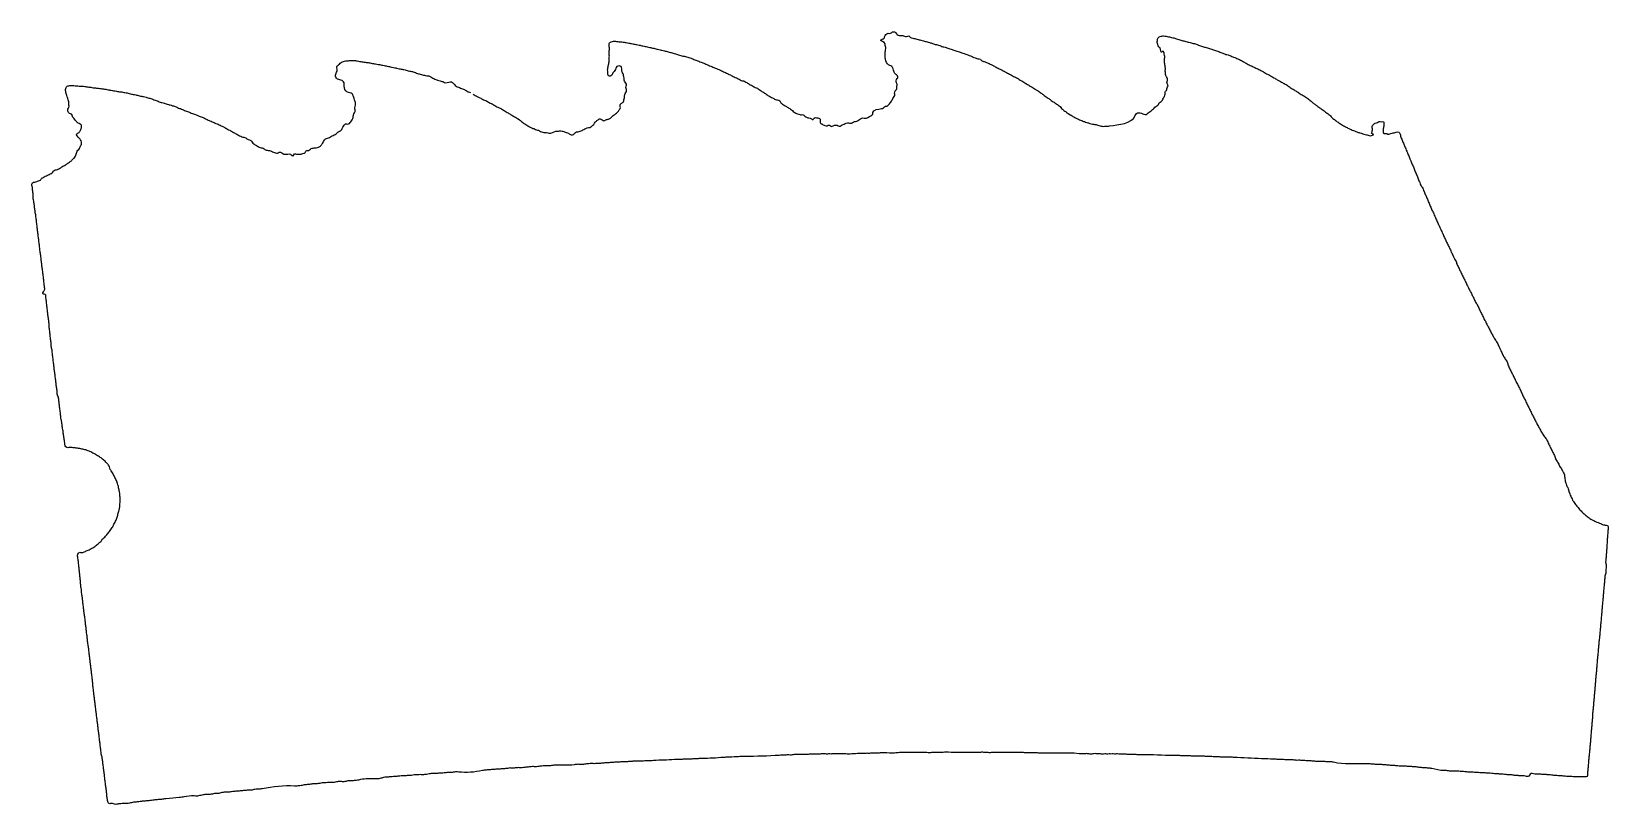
# Model space of a CAD drawing. Extents: x 4.55 to 8.54, y 0.38 to 2.33.
import ezdxf

# ---------------------------------------------------------------- set-up
doc = ezdxf.new("R2010")
doc.units = 0

msp = doc.modelspace()

# ---------------------------------------------------------------- linework, layer by layer
msp.add_spline([(5.66775, 2.17428), (5.67321, 2.17167), (5.67865, 2.169), (5.68179, 2.16718), (5.68741, 2.16432), (5.69171, 2.16209), (5.69719, 2.15955), (5.70252, 2.15717), (5.70675, 2.15481), (5.71119, 2.1523), (5.71596, 2.1505), (5.72088, 2.1473), (5.72545, 2.14446), (5.73069, 2.14146), (5.7362, 2.13961), (5.73996, 2.13751), (5.74447, 2.13451), (5.74872, 2.13171), (5.75418, 2.12855), (5.75831, 2.12604), (5.76271, 2.12344), (5.76824, 2.12039), (5.77237, 2.11786), (5.77755, 2.11477), (5.78222, 2.11206), (5.78744, 2.10801), (5.79068, 2.10528), (5.79475, 2.10217), (5.79874, 2.09948), (5.80381, 2.09624), (5.80812, 2.0935), (5.81358, 2.09086), (5.81911, 2.08841), (5.82327, 2.08694), (5.82832, 2.08447), (5.83313, 2.08343), (5.83817, 2.08028), (5.84379, 2.07853), (5.84927, 2.07761), (5.85361, 2.07796), (5.85967, 2.07647), (5.87737, 2.08089), (5.88055, 2.0811), (5.89281, 2.08167), (5.89743, 2.08008), (5.90344, 2.07769), (5.90904, 2.07595), (5.91247, 2.07372), (5.91898, 2.07182), (5.92921, 2.07941), (5.93386, 2.07969), (5.94328, 2.08325), (5.94789, 2.08542), (5.95316, 2.0882), (5.9598, 2.09034), (5.96589, 2.09184), (5.96889, 2.09499), (5.97273, 2.09845), (5.97506, 2.10185), (5.9782, 2.10547), (5.98388, 2.11013), (5.98777, 2.11261), (5.99451, 2.1095), (5.99838, 2.10778), (6.00479, 2.11036), (6.00821, 2.11139), (6.01512, 2.11439), (6.01882, 2.11785), (6.02595, 2.12352), (6.03433, 2.13067), (6.03852, 2.13656), (6.04022, 2.14071), (6.03929, 2.14553), (6.04188, 2.15116), (6.04818, 2.15562), (6.04907, 2.16043), (6.05024, 2.16522), (6.05082, 2.16999), (6.05246, 2.17669), (6.05549, 2.18157), (6.0555, 2.18676), (6.05417, 2.19173), (6.05569, 2.19766), (6.05399, 2.20256), (6.05028, 2.20729), (6.0499, 2.21229), (6.04905, 2.21839), (6.04771, 2.22397), (6.04593, 2.22856), (6.0442, 2.23309), (6.04345, 2.2386), (6.04215, 2.24438), (6.03138, 2.24434), (6.0285, 2.24013), (6.02639, 2.23435), (6.02291, 2.23037), (6.01987, 2.22579), (6.01637, 2.22066), (6.00896, 2.22263), (6.00863, 2.22822), (6.00812, 2.23306), (6.00817, 2.23852), (6.00914, 2.24398), (6.01018, 2.24887), (6.01119, 2.25355), (6.01161, 2.25909), (6.01164, 2.26503), (6.01239, 2.27101), (6.01193, 2.27589), (6.01172, 2.28137), (6.01261, 2.2867), (6.0124, 2.29207), (6.01205, 2.29697), (6.01188, 2.30245), (6.0172, 2.30721), (6.02252, 2.30822), (6.02796, 2.30826), (6.03335, 2.30729), (6.03877, 2.30683), (6.04421, 2.30652), (6.04963, 2.30589), (6.05508, 2.30491), (6.06155, 2.30366), (6.06592, 2.30279), (6.07126, 2.30184), (6.07669, 2.30083), (6.08104, 2.29982), (6.08761, 2.2985), (6.09197, 2.29757), (6.09729, 2.29654), (6.10281, 2.29537), (6.10807, 2.29415), (6.11463, 2.29277), (6.119, 2.29184), (6.12436, 2.29053), (6.12974, 2.28929), (6.13419, 2.28814), (6.1407, 2.28655), (6.14504, 2.28548), (6.15143, 2.28394), (6.15577, 2.28289), (6.16115, 2.28165), (6.16661, 2.28021), (6.17087, 2.27888), (6.17644, 2.27725), (6.18172, 2.27568), (6.18714, 2.27408), (6.19274, 2.27251), (6.19815, 2.27091), (6.20248, 2.27048), (6.20761, 2.26895), (6.21317, 2.2672), (6.2187, 2.26527), (6.223, 2.26358), (6.22831, 2.26166), (6.23359, 2.25968), (6.23825, 2.25782), (6.24445, 2.25541), (6.24856, 2.25376), (6.25324, 2.25192), (6.2586, 2.2496), (6.26284, 2.24777), (6.26844, 2.24548), (6.2738, 2.24319), (6.27808, 2.24145), (6.28347, 2.23922), (6.28884, 2.23693), (6.29304, 2.23503), (6.29851, 2.23244), (6.3031, 2.23028), (6.3086, 2.22774), (6.31256, 2.22585), (6.31827, 2.22322), (6.32259, 2.22103), (6.32803, 2.21839), (6.33326, 2.21583), (6.33756, 2.2136), (6.343, 2.21094), (6.34805, 2.20811), (6.3518, 2.20797), (6.35723, 2.20527), (6.36158, 2.2026), (6.36576, 2.20013), (6.37126, 2.19703), (6.3765, 2.19399), (6.38084, 2.19181), (6.38651, 2.18962), (6.39069, 2.18662), (6.39578, 2.18283), (6.40019, 2.18025), (6.40449, 2.17752), (6.40864, 2.17461), (6.41286, 2.17165), (6.41759, 2.16893), (6.42209, 2.16654), (6.42759, 2.16345), (6.43211, 2.16113), (6.4373, 2.16015), (6.44279, 2.15799), (6.44487, 2.15422), (6.4502, 2.14913), (6.45419, 2.1469), (6.45965, 2.14338), (6.46421, 2.14107), (6.46838, 2.13811), (6.47255, 2.13523), (6.47698, 2.13098), (6.48133, 2.12827), (6.48536, 2.1256), (6.49117, 2.12395), (6.49553, 2.12246), (6.5006, 2.12321), (6.50638, 2.11925), (6.51185, 2.11565), (6.51613, 2.11498), (6.52282, 2.11262), (6.52701, 2.11065), (6.52956, 2.11438), (6.53612, 2.11523), (6.54488, 2.11172), (6.54606, 2.10108), (6.54982, 2.0994), (6.55263, 2.0975), (6.55726, 2.09584), (6.56276, 2.09512), (6.56838, 2.09648), (6.57329, 2.09341), (6.57752, 2.09444), (6.58522, 2.09676), (6.59536, 2.09386), (6.60035, 2.09696), (6.6058, 2.09915), (6.61099, 2.10173), (6.61669, 2.1024), (6.62231, 2.1014), (6.62574, 2.10233), (6.63194, 2.1054), (6.63749, 2.10669), (6.64194, 2.10884), (6.64709, 2.11261), (6.6532, 2.11483), (6.65883, 2.11398), (6.67294, 2.12013), (6.67804, 2.12438), (6.6785, 2.12828), (6.69992, 2.13822), (6.70552, 2.14032), (6.70994, 2.14431), (6.71411, 2.14433), (6.71788, 2.14792), (6.72199, 2.15246), (6.72498, 2.15693), (6.72765, 2.16155), (6.73047, 2.16662), (6.73337, 2.17144), (6.73318, 2.17753), (6.73475, 2.18274), (6.7383, 2.18616), (6.73844, 2.19187), (6.73995, 2.19737), (6.738, 2.20318), (6.73728, 2.20878), (6.73957, 2.21403), (6.74178, 2.21824), (6.73834, 2.22322), (6.73371, 2.22722), (6.73154, 2.23293), (6.72963, 2.23842), (6.72596, 2.24486), (6.72106, 2.24675), (6.70937, 2.27555), (6.70964, 2.28123), (6.71012, 2.28666), (6.7107, 2.29262), (6.70911, 2.29769), (6.70925, 2.30168), (6.69791, 2.31117), (6.70664, 2.31619), (6.70808, 2.31931), (6.71117, 2.3252), (6.71707, 2.32833), (6.72279, 2.32839), (6.72778, 2.33175), (6.73463, 2.33123), (6.74198, 2.32342), (6.74848, 2.32269), (6.75388, 2.32251), (6.75814, 2.32117), (6.76359, 2.31993), (6.76885, 2.32179), (6.77348, 2.31812), (6.7789, 2.31604), (6.7844, 2.31503), (6.78961, 2.31324), (6.79518, 2.31229), (6.79951, 2.31106), (6.80598, 2.30936), (6.81116, 2.30796), (6.81557, 2.3066), (6.82103, 2.30512), (6.82548, 2.3039), (6.8318, 2.30169), (6.83605, 2.30038), (6.84168, 2.29901), (6.84711, 2.29731), (6.85245, 2.29546), (6.85784, 2.2938), (6.86327, 2.29274), (6.86758, 2.29103), (6.87311, 2.28925), (6.87851, 2.28751), (6.88269, 2.286), (6.88819, 2.28405), (6.89358, 2.28236), (6.899, 2.28073), (6.90324, 2.27939), (6.90873, 2.27743), (6.91306, 2.2758), (6.91852, 2.27373), (6.92512, 2.27126), (6.92917, 2.2695), (6.93384, 2.26762), (6.93926, 2.26546), (6.94356, 2.26372), (6.94991, 2.26339), (6.95268, 2.25955), (6.95994, 2.25701), (6.96374, 2.25525), (6.96802, 2.2534), (6.97195, 2.25181), (6.97709, 2.24949), (6.98353, 2.24613), (6.98761, 2.24401), (6.99236, 2.24158), (6.99756, 2.23897), (7.00207, 2.2366), (7.0074, 2.23374), (7.01258, 2.23112), (7.01601, 2.2293), (7.02139, 2.22651), (7.02585, 2.22404), (7.03119, 2.22119), (7.03647, 2.21822), (7.04095, 2.21636), (7.04638, 2.21363), (7.05029, 2.21027), (7.05491, 2.20801), (7.05949, 2.20515), (7.06463, 2.20199), (7.06901, 2.19937), (7.07338, 2.19671), (7.07879, 2.19345), (7.08317, 2.19082), (7.08815, 2.18748), (7.09118, 2.18587), (7.09687, 2.18192), (7.10137, 2.17893), (7.10515, 2.17601), (7.10859, 2.17353), (7.11404, 2.1698), (7.11864, 2.16638), (7.12284, 2.16348), (7.12661, 2.16096), (7.1316, 2.15712), (7.13612, 2.15413), (7.14035, 2.15128), (7.14455, 2.14837), (7.14931, 2.14514), (7.15334, 2.14096), (7.15717, 2.13663), (7.16112, 2.13364), (7.1665, 2.12983), (7.16943, 2.12775), (7.17388, 2.12466), (7.17922, 2.12128), (7.1839, 2.11863), (7.18897, 2.11583), (7.1924, 2.11403), (7.19784, 2.11139), (7.2034, 2.10902), (7.20857, 2.10683), (7.21277, 2.10533), (7.21929, 2.10322), (7.22297, 2.1019), (7.23641, 2.09871), (7.24433, 2.09725), (7.24967, 2.09523), (7.25508, 2.09395), (7.26057, 2.09344), (7.26599, 2.09364), (7.27144, 2.09364), (7.27667, 2.09447), (7.3415, 2.12069), (7.34469, 2.12618), (7.35689, 2.12646), (7.36881, 2.1235), (7.37425, 2.12739), (7.37926, 2.1307), (7.3835, 2.13405), (7.3871, 2.13739), (7.39108, 2.14156), (7.39624, 2.14564), (7.40011, 2.14881), (7.40193, 2.15293), (7.40679, 2.15611), (7.40983, 2.15965), (7.41517, 2.1692), (7.41715, 2.1746), (7.41674, 2.18065), (7.42139, 2.18546), (7.42171, 2.19087), (7.42456, 2.19545), (7.42174, 2.20128), (7.42227, 2.20676), (7.42297, 2.21114), (7.42187, 2.21615), (7.4183, 2.22146), (7.41774, 2.22741), (7.41729, 2.23275), (7.41754, 2.23823), (7.41722, 2.24308), (7.41611, 2.24865), (7.41559, 2.25414), (7.41491, 2.25952), (7.41549, 2.26507), (7.41595, 2.26987), (7.41466, 2.27566), (7.41131, 2.28293), (7.40791, 2.28038), (7.40399, 2.29128), (7.40088, 2.29428), (7.39837, 2.29972), (7.39715, 2.30493), (7.39718, 2.31041), (7.39937, 2.317), (7.40457, 2.3205), (7.40885, 2.32148), (7.41314, 2.32166), (7.41968, 2.32094), (7.42507, 2.31966), (7.4305, 2.31864), (7.43597, 2.31725), (7.4412, 2.31599), (7.44561, 2.31467), (7.45115, 2.31287), (7.45656, 2.31125), (7.46185, 2.30974), (7.4663, 2.30853), (7.47276, 2.30678), (7.4771, 2.3057), (7.48257, 2.30429), (7.48793, 2.30299), (7.49341, 2.30153), (7.49778, 2.29997), (7.50405, 2.2977), (7.50845, 2.29625), (7.51382, 2.29448), (7.51821, 2.29303), (7.52378, 2.29139), (7.52905, 2.28981), (7.53461, 2.28812), (7.53889, 2.28684), (7.54431, 2.28522), (7.54966, 2.28338), (7.55524, 2.28105), (7.56043, 2.27889), (7.56473, 2.27716), (7.57024, 2.27525), (7.57594, 2.27384), (7.58012, 2.2723), (7.58548, 2.26998), (7.58982, 2.26837), (7.59548, 2.26628), (7.60063, 2.264), (7.6048, 2.26206), (7.60952, 2.25955), (7.61521, 2.25622), (7.61894, 2.25409), (7.6245, 2.2511), (7.62903, 2.24878), (7.63426, 2.24624), (7.63953, 2.24375), (7.64396, 2.24178), (7.64857, 2.23969), (7.65384, 2.23719), (7.65912, 2.23474), (7.66252, 2.23286), (7.66772, 2.22978), (7.6734, 2.22645), (7.67738, 2.2242), (7.68306, 2.22087), (7.68619, 2.21904), (7.69172, 2.21598), (7.69618, 2.21349), (7.70038, 2.21109), (7.70568, 2.20818), (7.71103, 2.20534), (7.71548, 2.20285), (7.7199, 2.20029), (7.72503, 2.19714), (7.72952, 2.19414), (7.73327, 2.19164), (7.73831, 2.18836), (7.74262, 2.18562), (7.74696, 2.18292), (7.75129, 2.18021), (7.75583, 2.17729), (7.76098, 2.17416), (7.76534, 2.17149), (7.7697, 2.16883), (7.77522, 2.16518), (7.7793, 2.16212), (7.78357, 2.15882), (7.78819, 2.15482), (7.79213, 2.15162), (7.7955, 2.14906), (7.80109, 2.14496), (7.80522, 2.14196), (7.80937, 2.139), (7.81334, 2.1362), (7.81862, 2.13223), (7.82249, 2.12943), (7.82665, 2.12633), (7.83101, 2.12315), (7.83456, 2.1197), (7.83875, 2.11522), (7.84308, 2.11196), (7.8467, 2.1092), (7.85196, 2.10521), (7.85615, 2.1023), (7.8604, 2.09947), (7.86499, 2.09664), (7.8702, 2.09359), (7.8747, 2.09119), (7.87876, 2.08904), (7.8842, 2.08636), (7.88977, 2.084), (7.89526, 2.08203), (7.89846, 2.0808), (7.90502, 2.0783), (7.90927, 2.07697), (7.91479, 2.07513), (7.91903, 2.07379), (7.92563, 2.07209), (7.92985, 2.07104), (7.93528, 2.0696), (7.94331, 2.07317), (7.93923, 2.07502), (7.94052, 2.0817), (7.94094, 2.08704), (7.93996, 2.09291), (7.94342, 2.09836), (7.94803, 2.10189), (7.95389, 2.10343), (7.95788, 2.10553), (7.96347, 2.10525), (7.96856, 2.10516), (7.96949, 2.09702), (7.96829, 2.08717), (7.96766, 2.08278), (7.96998, 2.07555), (7.97424, 2.07569), (7.97963, 2.07406), (7.98501, 2.07439), (7.9903, 2.07582), (7.9957, 2.07744), (8.00112, 2.07865), (8.00746, 2.07914), (8.01072, 2.074), (8.01185, 2.06886), (8.0136, 2.06397), (8.01572, 2.05865), (8.01792, 2.05325), (8.01999, 2.04831), (8.02196, 2.04383), (8.02403, 2.03891), (8.02637, 2.03357), (8.02832, 2.02861), (8.03039, 2.02369), (8.03243, 2.01876), (8.03466, 2.01392), (8.03669, 2.00846), (8.03866, 2.00349), (8.04059, 1.99898), (8.04301, 1.99373), (8.04525, 1.98837), (8.04723, 1.98331), (8.04902, 1.97883), (8.0515, 1.97355), (8.05344, 1.96858), (8.05521, 1.96355), (8.05748, 1.95817), (8.05936, 1.95373), (8.06138, 1.94869), (8.06363, 1.9434), (8.06649, 1.94022), (8.06898, 1.93449), (8.0712, 1.92918), (8.07333, 1.92421), (8.07539, 1.91928), (8.07745, 1.91437), (8.0797, 1.90953), (8.08165, 1.90456), (8.08395, 1.8992), (8.08571, 1.8947), (8.08807, 1.88937), (8.09012, 1.88444), (8.09247, 1.87964), (8.09491, 1.8749), (8.09708, 1.86957), (8.09916, 1.86457), (8.10126, 1.85967), (8.10359, 1.85487), (8.10573, 1.84998), (8.10796, 1.84514), (8.11019, 1.84029), (8.11265, 1.83501), (8.11486, 1.8302), (8.11727, 1.8249), (8.11937, 1.82054), (8.12154, 1.81566), (8.12412, 1.81044), (8.1261, 1.80548), (8.12837, 1.80066), (8.13045, 1.79628), (8.13337, 1.79069), (8.1355, 1.78633), (8.1377, 1.78144), (8.1399, 1.77611), (8.14224, 1.77131), (8.14452, 1.76649), (8.14733, 1.76086), (8.1492, 1.75693), (8.15204, 1.75184), (8.15362, 1.74697), (8.15595, 1.74167), (8.15835, 1.73688), (8.16079, 1.73215), (8.16315, 1.72738), (8.16527, 1.72248), (8.16796, 1.71731), (8.17046, 1.71262), (8.17278, 1.70783), (8.17506, 1.70301), (8.17739, 1.69821), (8.17971, 1.69342), (8.18206, 1.68864), (8.18466, 1.68344), (8.18735, 1.67828), (8.18948, 1.67395), (8.19205, 1.66871), (8.19437, 1.66445), (8.19684, 1.65974), (8.19895, 1.65484), (8.20166, 1.64966), (8.20431, 1.64507), (8.20674, 1.64033), (8.20946, 1.63519), (8.21166, 1.63034), (8.21386, 1.62547), (8.21628, 1.62073), (8.2189, 1.61609), (8.22129, 1.6108), (8.22355, 1.60593), (8.22613, 1.60128), (8.22837, 1.59644), (8.23094, 1.59179), (8.23331, 1.587), (8.23598, 1.58184), (8.23845, 1.5771), (8.24114, 1.57196), (8.24347, 1.56772), (8.24593, 1.56294), (8.24868, 1.55854), (8.25194, 1.55369), (8.2546, 1.54964), (8.25756, 1.54408), (8.25949, 1.53904), (8.26192, 1.53481), (8.26421, 1.52951), (8.26617, 1.52503), (8.2686, 1.52028), (8.2709, 1.51492), (8.27376, 1.51044), (8.27663, 1.50533), (8.27987, 1.5017), (8.28206, 1.49591), (8.28336, 1.49092), (8.28553, 1.4865), (8.28785, 1.48116), (8.29039, 1.47595), (8.29279, 1.47119), (8.2952, 1.46644), (8.29761, 1.46169), (8.3001, 1.45697), (8.30258, 1.45172), (8.30442, 1.44775), (8.30717, 1.4421), (8.30956, 1.43734), (8.31204, 1.43263), (8.3142, 1.42826), (8.31663, 1.42301), (8.31898, 1.41767), (8.32121, 1.41338), (8.3238, 1.40816), (8.32624, 1.40344), (8.32864, 1.39814), (8.33075, 1.39378), (8.33336, 1.38857), (8.33588, 1.38388), (8.33806, 1.37903), (8.34058, 1.37432), (8.34285, 1.36937), (8.34513, 1.36455), (8.34747, 1.35976), (8.34996, 1.35506), (8.35276, 1.34994), (8.35523, 1.34523), (8.35731, 1.34085), (8.36033, 1.33532), (8.3626, 1.33104), (8.36532, 1.32587), (8.36797, 1.32127), (8.37075, 1.31663), (8.37369, 1.31227), (8.37741, 1.30748), (8.38043, 1.30319), (8.3826, 1.29935), (8.38517, 1.2936), (8.38772, 1.28836), (8.38977, 1.28397), (8.39255, 1.27885), (8.39482, 1.27407), (8.39678, 1.26959), (8.39963, 1.26452), (8.40146, 1.25951), (8.4035, 1.25457), (8.40591, 1.2498), (8.40867, 1.24527), (8.41146, 1.24013), (8.41359, 1.23578), (8.4167, 1.23082), (8.41977, 1.22586), (8.42202, 1.22156), (8.42529, 1.21619), (8.42619, 1.21133), (8.42665, 1.20652), (8.42756, 1.2), (8.4287, 1.19484), (8.42999, 1.1905), (8.43213, 1.1849), (8.43445, 1.18111), (8.43617, 1.17554), (8.43751, 1.17021), (8.4396, 1.16533), (8.44197, 1.15954), (8.44402, 1.1551), (8.44674, 1.14995), (8.44919, 1.14578), (8.45199, 1.14113), (8.45575, 1.13664), (8.45906, 1.13289), (8.46217, 1.12844), (8.46566, 1.12436), (8.47017, 1.12022), (8.47376, 1.11672), (8.47751, 1.11349), (8.48173, 1.10959), (8.48589, 1.10665), (8.49037, 1.10361), (8.49595, 1.10012), (8.5002, 1.09783), (8.50475, 1.09557), (8.51094, 1.0928), (8.51431, 1.09148), (8.51975, 1.08942), (8.52492, 1.08761), (8.52928, 1.08675), (8.53684, 1.08326), (8.53652, 1.07868), (8.53603, 1.07316), (8.53563, 1.06778), (8.5351, 1.06241), (8.53472, 1.05694), (8.53438, 1.05154), (8.53406, 1.04554), (8.53369, 1.04069), (8.53324, 1.03531), (8.53286, 1.02931), (8.5326, 1.02453), (8.532, 1.01846), (8.5318, 1.01312), (8.53129, 1.00768), (8.53095, 1.00227), (8.5305, 0.99696), (8.53026, 0.99141), (8.53143, 0.9865), (8.53122, 0.98114), (8.53096, 0.97565), (8.53052, 0.97028), (8.53024, 0.96481), (8.52879, 0.95999), (8.52796, 0.95454), (8.52763, 0.94914), (8.52716, 0.94379), (8.52659, 0.93831), (8.52608, 0.93285), (8.52557, 0.92748), (8.52504, 0.92147), (8.52461, 0.91674), (8.52412, 0.91127), (8.52361, 0.90526), (8.52339, 0.90041), (8.52269, 0.89495), (8.52228, 0.88958), (8.52176, 0.88357), (8.52128, 0.8782), (8.5208, 0.87337), (8.52033, 0.8679), (8.51989, 0.86252), (8.51939, 0.85715), (8.51891, 0.85168), (8.51844, 0.84631), (8.51792, 0.84085), (8.51747, 0.83547), (8.51699, 0.83), (8.51653, 0.82462), (8.51605, 0.81926), (8.51551, 0.81379), (8.51513, 0.80894), (8.51472, 0.80348), (8.51418, 0.79812), (8.51333, 0.79252), (8.51286, 0.78705), (8.51234, 0.78168), (8.51184, 0.77622), (8.51139, 0.77084), (8.51088, 0.76548), (8.51033, 0.76001), (8.50986, 0.75463), (8.5094, 0.74916), (8.50887, 0.7438), (8.50845, 0.73841), (8.50794, 0.73295), (8.50755, 0.72802), (8.50712, 0.72264), (8.50666, 0.71727), (8.50617, 0.7118), (8.5057, 0.70643), (8.50519, 0.70106), (8.50469, 0.69559), (8.50424, 0.69021), (8.50377, 0.68474), (8.50326, 0.67928), (8.50287, 0.67342), (8.50254, 0.66906), (8.50199, 0.66314), (8.50148, 0.65779), (8.50105, 0.65285), (8.50045, 0.64694), (8.50004, 0.64147), (8.49955, 0.636), (8.49912, 0.63063), (8.4985, 0.62472), (8.49806, 0.61969), (8.49755, 0.61442), (8.49709, 0.60895), (8.49698, 0.60357), (8.49656, 0.5981), (8.4961, 0.59272), (8.4956, 0.58735), (8.49512, 0.58189), (8.49467, 0.57651), (8.49417, 0.57059), (8.49375, 0.56567), (8.49325, 0.56084), (8.49278, 0.55482), (8.49231, 0.54936), (8.49201, 0.54405), (8.49148, 0.5386), (8.49131, 0.53366), (8.49058, 0.52831), (8.49021, 0.5229), (8.48954, 0.51747), (8.48905, 0.51199), (8.48846, 0.50664), (8.48795, 0.50116), (8.48748, 0.49579), (8.48698, 0.48988), (8.48654, 0.48504), (8.48603, 0.47904), (8.48561, 0.47474), (8.48514, 0.46873), (8.48472, 0.46326), (8.48409, 0.4579), (8.48307, 0.45178), (8.47797, 0.45089), (8.47254, 0.45085), (8.46603, 0.45084), (8.46062, 0.45081), (8.45629, 0.45073), (8.45088, 0.45095), (8.44444, 0.45157), (8.44006, 0.45187), (8.43462, 0.45175), (8.42819, 0.45237), (8.42274, 0.45285), (8.41845, 0.45334), (8.41298, 0.45359), (8.40654, 0.45404), (8.4022, 0.45435), (8.39682, 0.45503), (8.39026, 0.45561), (8.38486, 0.45596), (8.38058, 0.45646), (8.37508, 0.4568), (8.36869, 0.45717), (8.36439, 0.45754), (8.3591, 0.45756), (8.35348, 0.45737), (8.34823, 0.4581), (8.34169, 0.45934), (8.33349, 0.45145), (8.32732, 0.45276), (8.3219, 0.45339), (8.31647, 0.45361), (8.31108, 0.45383), (8.30674, 0.45409), (8.30019, 0.45462), (8.29595, 0.45525), (8.2905, 0.45601), (8.28395, 0.45628), (8.27856, 0.45654), (8.27429, 0.45707), (8.2688, 0.45761), (8.26229, 0.45804), (8.25798, 0.45842), (8.25255, 0.45868), (8.24606, 0.45924), (8.23089, 0.4603), (8.22545, 0.46069), (8.22005, 0.46095), (8.21462, 0.46125), (8.20923, 0.46156), (8.2038, 0.46199), (8.19837, 0.46228), (8.19297, 0.46265), (8.18754, 0.46283), (8.18213, 0.46302), (8.17678, 0.46356), (8.17131, 0.46431), (8.16587, 0.46455), (8.1594, 0.46497), (8.15397, 0.46543), (8.14962, 0.46552), (8.14419, 0.46535), (8.13767, 0.46533), (8.13341, 0.46601), (8.12797, 0.46655), (8.12144, 0.46656), (8.09085, 0.47194), (8.08656, 0.47273), (8.08006, 0.47313), (8.07467, 0.47407), (8.0703, 0.47395), (8.06489, 0.47421), (8.0585, 0.47476), (8.0542, 0.47556), (8.04866, 0.47639), (8.04215, 0.47645), (8.03675, 0.47705), (8.03247, 0.47724), (8.02697, 0.47746), (8.02049, 0.47799), (8.01613, 0.47803), (8.01071, 0.47798), (8.00537, 0.47851), (7.99992, 0.47902), (7.99447, 0.47957), (7.98906, 0.47933), (7.98372, 0.48006), (7.97285, 0.48115), (7.9674, 0.48163), (7.96197, 0.48174), (7.95654, 0.48219), (7.95114, 0.48197), (7.9458, 0.48273), (7.94038, 0.48312), (7.93485, 0.48338), (7.92948, 0.48353), (7.92411, 0.48369), (7.84271, 0.4876), (7.83828, 0.48845), (7.83286, 0.48859), (7.82634, 0.48895), (7.82091, 0.48938), (7.81665, 0.48968), (7.81109, 0.49008), (7.80463, 0.48961), (7.80034, 0.48958), (7.795, 0.49019), (7.78846, 0.49088), (7.78305, 0.49164), (7.77861, 0.49157), (7.77325, 0.4916), (7.76678, 0.49229), (7.76241, 0.49234), (7.75701, 0.49277), (7.75047, 0.49258), (7.74512, 0.49323), (7.74077, 0.49349), (7.73529, 0.49349), (7.72886, 0.49405), (7.72445, 0.49413), (7.71909, 0.49425), (7.71258, 0.49455), (7.70716, 0.49456), (7.69743, 0.49514), (7.66926, 0.49642), (7.59923, 0.49941), (7.59482, 0.49958), (7.58942, 0.49995), (7.58406, 0.50054), (7.57849, 0.50089), (7.57311, 0.50036), (7.56774, 0.50055), (7.56231, 0.50071), (7.55689, 0.50101), (7.55147, 0.50112), (7.54605, 0.50135), (7.54068, 0.5017), (7.53525, 0.50192), (7.52983, 0.50236), (7.52439, 0.5025), (7.51896, 0.5026), (7.51353, 0.50282), (7.50814, 0.50295), (7.50276, 0.5032), (7.49729, 0.50348), (7.49182, 0.50301), (7.48648, 0.50289), (7.48108, 0.5036), (7.47566, 0.50381), (7.47022, 0.50395), (7.46483, 0.50416), (7.45939, 0.50426), (7.45399, 0.50446), (7.44855, 0.50486), (7.43774, 0.50487), (7.35733, 0.50675), (7.34659, 0.50679), (7.34117, 0.50711), (7.33466, 0.50712), (7.33034, 0.50731), (7.32381, 0.50753), (7.31843, 0.50781), (7.31302, 0.50806), (7.30864, 0.50813), (7.30217, 0.50811), (7.29679, 0.50879), (7.29128, 0.5084), (7.2859, 0.50867), (7.28049, 0.50859), (7.27506, 0.50867), (7.26963, 0.5085), (7.26418, 0.50878), (7.25881, 0.50815), (7.25347, 0.50904), (7.248, 0.50916), (7.24258, 0.50926), (7.23703, 0.5094), (7.23172, 0.50832), (7.22093, 0.50932), (7.21539, 0.50942), (7.21005, 0.50884), (7.19922, 0.50943), (7.10217, 0.51083), (7.0968, 0.51109), (7.09135, 0.51141), (7.08591, 0.51141), (7.08055, 0.51152), (7.07507, 0.51147), (7.06969, 0.51164), (7.06426, 0.51169), (7.05885, 0.51199), (7.05335, 0.51203), (7.0318, 0.51204), (7.02634, 0.51209), (7.02095, 0.51243), (7.01549, 0.51241), (6.9938, 0.51228), (6.98845, 0.51255), (6.98298, 0.51243), (6.97755, 0.51205), (6.97216, 0.5119), (6.96673, 0.51248), (6.96136, 0.51266), (6.9559, 0.51281), (6.9504, 0.5127), (6.94506, 0.51218), (6.93962, 0.51246), (6.91256, 0.51243), (6.86347, 0.51297), (6.85907, 0.51289), (6.8526, 0.51227), (6.84721, 0.51266), (6.84285, 0.51249), (6.83742, 0.51215), (6.8309, 0.51269), (6.82655, 0.51201), (6.8212, 0.51143), (6.81474, 0.51237), (6.80927, 0.51242), (6.80493, 0.51245), (6.79951, 0.51246), (6.79302, 0.51218), (6.78868, 0.51221), (6.78325, 0.51197), (6.77678, 0.51268), (6.77134, 0.51237), (6.76701, 0.51226), (6.7616, 0.51219), (6.75511, 0.51225), (6.75077, 0.51211), (6.74534, 0.51197), (6.7388, 0.51162), (6.73328, 0.51106), (6.70747, 0.51142), (6.702, 0.51143), (6.69655, 0.51123), (6.69118, 0.51092), (6.68575, 0.51082), (6.68034, 0.51056), (6.67491, 0.51066), (6.66948, 0.51028), (6.66409, 0.51033), (6.65867, 0.51016), (6.65324, 0.51007), (6.61628, 0.50853), (6.60436, 0.50896), (6.60004, 0.50926), (6.59461, 0.5093), (6.58808, 0.50925), (6.58376, 0.509), (6.57618, 0.50884), (6.57294, 0.50859), (6.56645, 0.50867), (6.56104, 0.50845), (6.55564, 0.50886), (6.55015, 0.50879), (6.54475, 0.5084), (6.53936, 0.5082), (6.53397, 0.50847), (6.5285, 0.50792), (6.52311, 0.50792), (6.51768, 0.50796), (6.51227, 0.50757), (6.50685, 0.50756), (6.50143, 0.50729), (6.49605, 0.5076), (6.49057, 0.50732), (6.48519, 0.50698), (6.47965, 0.50696), (6.47433, 0.5062), (6.46893, 0.50605), (6.46355, 0.50621), (6.45802, 0.50594), (6.45268, 0.50547), (6.44725, 0.50552), (6.44184, 0.50523), (6.35472, 0.50229), (6.3504, 0.50227), (6.3449, 0.50225), (6.33848, 0.50166), (6.31679, 0.50069), (6.31247, 0.50041), (6.30703, 0.50023), (6.30054, 0.49985), (6.24638, 0.49729), (6.24095, 0.49723), (6.23662, 0.49677), (6.2312, 0.4963), (6.22579, 0.49629), (6.22035, 0.49579), (6.21496, 0.49548), (6.20846, 0.49545), (6.20303, 0.49558), (6.1987, 0.49515), (6.19331, 0.49481), (6.18787, 0.49474), (6.18245, 0.49471), (6.17699, 0.49433), (6.12378, 0.49198), (6.11735, 0.49159), (6.11193, 0.49156), (6.10758, 0.49128), (6.10214, 0.49101), (6.09568, 0.49048), (6.09135, 0.49031), (6.08593, 0.49051), (6.07943, 0.49037), (6.07399, 0.4907), (6.06967, 0.49001), (6.06415, 0.49007), (6.05776, 0.48886), (6.05233, 0.48852), (6.04692, 0.48845), (6.04151, 0.48843), (6.03066, 0.48789), (6.02522, 0.48767), (6.01985, 0.48714), (6.01441, 0.48686), (6.00899, 0.48646), (6.00358, 0.48625), (5.99812, 0.48551), (5.99275, 0.48513), (5.98732, 0.48491), (5.9819, 0.48486), (5.97756, 0.48435), (5.97111, 0.48425), (5.96676, 0.48491), (5.96025, 0.48402), (5.95484, 0.48342), (5.94945, 0.48257), (5.94509, 0.48237), (5.93966, 0.48239), (5.93316, 0.48251), (5.92884, 0.48236), (5.9234, 0.48141), (5.87454, 0.48041), (5.86912, 0.47974), (5.86374, 0.47902), (5.85834, 0.47892), (5.85292, 0.47836), (5.84752, 0.47846), (5.84205, 0.47815), (5.8366, 0.47759), (5.83123, 0.4771), (5.82589, 0.47595), (5.82061, 0.47668), (5.81502, 0.47658), (5.80957, 0.47604), (5.80418, 0.47536), (5.79877, 0.47468), (5.79225, 0.47386), (5.78793, 0.47351), (5.78254, 0.47417), (5.77707, 0.4737), (5.77162, 0.47316), (5.76627, 0.4728), (5.76086, 0.4733), (5.75535, 0.4724), (5.75006, 0.47157), (5.74462, 0.4711), (5.73918, 0.47094), (5.73371, 0.4703), (5.72834, 0.47013), (5.72293, 0.46968), (5.71748, 0.46962), (5.71207, 0.46896), (5.70667, 0.46846), (5.69574, 0.46755), (5.6915, 0.46667), (5.6315, 0.46306), (5.6261, 0.46343), (5.62058, 0.46301), (5.61516, 0.46224), (5.60982, 0.46154), (5.60442, 0.4617), (5.59899, 0.46121), (5.59461, 0.46065), (5.58818, 0.46054), (5.58264, 0.46036), (5.57841, 0.45957), (5.57298, 0.45942), (5.56642, 0.45943), (5.5621, 0.4591), (5.55664, 0.45853), (5.55024, 0.45686), (5.54481, 0.45658), (5.5405, 0.45615), (5.53513, 0.45643), (5.52849, 0.45585), (5.52428, 0.45607), (5.51863, 0.45564), (5.5123, 0.45436), (5.50689, 0.45438), (5.50136, 0.45415), (5.49602, 0.45345), (5.4917, 0.45347), (5.48625, 0.45305), (5.4797, 0.45255), (5.47544, 0.45215), (5.47004, 0.45176), (5.46354, 0.45129), (5.4581, 0.45104), (5.45376, 0.45042), (5.44837, 0.45019), (5.44179, 0.44928), (5.43214, 0.44659), (5.42671, 0.44604), (5.42133, 0.44602), (5.38358, 0.44383), (5.37832, 0.44274), (5.37285, 0.44206), (5.36745, 0.4414), (5.36204, 0.44079), (5.35663, 0.44063), (5.35111, 0.44062), (5.34681, 0.43935), (5.34146, 0.43862), (5.33499, 0.43883), (5.32954, 0.43918), (5.3251, 0.43868), (5.31979, 0.43746), (5.31332, 0.43663), (5.30791, 0.43678), (5.30237, 0.43682), (5.29699, 0.43562), (5.29163, 0.4355), (5.28612, 0.43544), (5.28073, 0.43403), (5.27643, 0.43388), (5.27103, 0.4334), (5.26449, 0.43323), (5.26, 0.43266), (5.25475, 0.43173), (5.24827, 0.4312), (5.23848, 0.43009), (5.23313, 0.42875), (5.22764, 0.42821), (5.22231, 0.42753), (5.21689, 0.42774), (5.13519, 0.42068), (5.12981, 0.41995), (5.12546, 0.41976), (5.12007, 0.4194), (5.11351, 0.41883), (5.10924, 0.4174), (5.10385, 0.41729), (5.09733, 0.41695), (5.0919, 0.41653), (5.08756, 0.41617), (5.08211, 0.41566), (5.07673, 0.41504), (5.07135, 0.41461), (5.06587, 0.41415), (5.06045, 0.41351), (5.05505, 0.41291), (5.04964, 0.41239), (5.04425, 0.41211), (5.03881, 0.41183), (5.03328, 0.41102), (5.02778, 0.40939), (5.02259, 0.40853), (5.01718, 0.40893), (5.01163, 0.40829), (5.00636, 0.40693), (5.00092, 0.40662), (4.99549, 0.40637), (4.99003, 0.40599), (4.98569, 0.40535), (4.97386, 0.40262), (4.9695, 0.40176), (4.96306, 0.40269), (4.93697, 0.40005), (4.93153, 0.39939), (4.92506, 0.39858), (4.89252, 0.39556), (4.88816, 0.39513), (4.88277, 0.39434), (4.87738, 0.39367), (4.87193, 0.39344), (4.8665, 0.39285), (4.86103, 0.39205), (4.85564, 0.39126), (4.85133, 0.39089), (4.84482, 0.39045), (4.83945, 0.38992), (4.83401, 0.38952), (4.82965, 0.38879), (4.82316, 0.3881), (4.81882, 0.38759), (4.81341, 0.387), (4.80679, 0.38623), (4.80248, 0.38493), (4.79607, 0.38385), (4.79071, 0.38383), (4.78635, 0.38398), (4.78094, 0.3835), (4.7744, 0.38268), (4.77007, 0.38218), (4.76468, 0.38135), (4.75419, 0.38399), (4.7496, 0.38306), (4.74462, 0.3883), (4.7441, 0.39338), (4.74284, 0.39882), (4.74263, 0.40373), (4.74219, 0.40905), (4.74131, 0.41317), (4.74102, 0.41907), (4.7399, 0.42503), (4.73923, 0.42981), (4.73857, 0.43529), (4.73793, 0.44116), (4.73728, 0.44609), (4.73664, 0.45156), (4.73606, 0.45692), (4.73543, 0.46237), (4.73443, 0.46834), (4.73384, 0.47382), (4.73317, 0.47915), (4.73264, 0.48396), (4.73194, 0.48942), (4.73125, 0.49473), (4.73043, 0.50019), (4.72864, 0.50534), (4.7281, 0.5105), (4.72735, 0.51624), (4.72681, 0.52117), (4.72608, 0.52624), (4.72536, 0.53209), (4.7248, 0.53744), (4.72416, 0.54291), (4.72362, 0.54772), (4.72286, 0.55371), (4.72226, 0.55904), (4.72147, 0.56449), (4.72082, 0.56997), (4.72023, 0.57531), (4.71952, 0.58077), (4.71889, 0.5857), (4.71825, 0.59104), (4.71761, 0.59651), (4.71696, 0.60184), (4.71626, 0.60731), (4.71565, 0.61278), (4.71474, 0.61768), (4.71434, 0.62304), (4.71358, 0.62904), (4.7129, 0.63451), (4.71226, 0.63971), (4.71152, 0.64516), (4.71097, 0.65076), (4.7103, 0.65596), (4.70953, 0.66142), (4.70896, 0.66637), (4.70834, 0.67184), (4.7076, 0.67716), (4.70702, 0.68264), (4.70683, 0.68811), (4.70615, 0.69344), (4.70553, 0.69837), (4.70495, 0.70372), (4.70438, 0.70907), (4.70357, 0.71505), (4.70298, 0.72053), (4.70227, 0.72599), (4.70153, 0.73145), (4.70088, 0.73678), (4.70034, 0.74172), (4.69964, 0.74705), (4.69903, 0.7524), (4.69836, 0.75785), (4.69768, 0.76332), (4.69707, 0.76879), (4.69647, 0.77413), (4.69577, 0.77945), (4.69512, 0.78438), (4.69402, 0.79032), (4.69357, 0.79583), (4.69299, 0.80117), (4.69233, 0.80665), (4.69168, 0.81158), (4.69103, 0.81691), (4.69044, 0.82225), (4.68974, 0.82772), (4.68913, 0.83319), (4.68845, 0.83852), (4.68782, 0.844), (4.68743, 0.84936), (4.6864, 0.85493), (4.68569, 0.86024), (4.68484, 0.86563), (4.68424, 0.87058), (4.68366, 0.87605), (4.68302, 0.8814), (4.68246, 0.88686), (4.6817, 0.89232), (4.68101, 0.89778), (4.68046, 0.90259), (4.6799, 0.90793), (4.67909, 0.91337), (4.67845, 0.91939), (4.67791, 0.92419), (4.67702, 0.93019), (4.67679, 0.93558), (4.67563, 0.94095), (4.67551, 0.94646), (4.67507, 0.95187), (4.67438, 0.9572), (4.6738, 0.96268), (4.67323, 0.96815), (4.67264, 0.97296), (4.67211, 0.97843), (4.67172, 0.98381), (4.67102, 0.98927), (4.67041, 0.9946), (4.66975, 1.00007), (4.66908, 1.0054), (4.6684, 1.01092), (4.67412, 1.01802), (4.67736, 1.01738), (4.68181, 1.01763), (4.68816, 1.02028), (4.69241, 1.02209), (4.69769, 1.02449), (4.70217, 1.02687), (4.70661, 1.02938), (4.71164, 1.03266), (4.71632, 1.03592), (4.72024, 1.0391), (4.72479, 1.04316), (4.72881, 1.04679), (4.73082, 1.05081), (4.73516, 1.05445), (4.73929, 1.05842), (4.74241, 1.06232), (4.74603, 1.06633), (4.74928, 1.07066), (4.75239, 1.07509), (4.7558, 1.08054), (4.75839, 1.0845), (4.76036, 1.08898), (4.76317, 1.09407), (4.76572, 1.09922), (4.76776, 1.10423), (4.76932, 1.10928), (4.77053, 1.1141), (4.7715, 1.11955), (4.77327, 1.12479), (4.77449, 1.13037), (4.7751, 1.13569), (4.77559, 1.14061), (4.77596, 1.14599), (4.776, 1.15192), (4.77575, 1.15676), (4.77543, 1.16223), (4.77484, 1.16757), (4.77391, 1.173), (4.77282, 1.1784), (4.77155, 1.18376), (4.77023, 1.18854), (4.76829, 1.194), (4.76639, 1.19896), (4.76408, 1.2043), (4.76171, 1.20905), (4.75943, 1.21331), (4.75658, 1.21839), (4.75357, 1.22341), (4.75086, 1.22737), (4.74945, 1.23376), (4.74682, 1.23759), (4.74385, 1.24129), (4.73981, 1.24586), (4.73565, 1.24984), (4.73145, 1.25328), (4.72782, 1.25604), (4.72362, 1.25893), (4.71909, 1.26187), (4.71403, 1.26516), (4.70944, 1.26738), (4.70407, 1.26967), (4.69908, 1.27269), (4.6955, 1.27422), (4.68896, 1.27634), (4.68463, 1.27745), (4.67921, 1.27858), (4.6738, 1.27969), (4.66837, 1.28073), (4.66189, 1.28152), (4.65749, 1.28203), (4.65209, 1.28241), (4.64647, 1.28253), (4.6411, 1.28211), (4.6367, 1.28662), (4.63603, 1.29195), (4.63547, 1.29743), (4.63469, 1.30274), (4.63389, 1.30804), (4.63308, 1.3135), (4.63234, 1.31897), (4.63157, 1.32427), (4.63065, 1.33023), (4.62984, 1.33516), (4.62909, 1.34062), (4.62828, 1.34608), (4.62748, 1.35101), (4.62622, 1.35621), (4.62592, 1.36177), (4.62529, 1.3671), (4.62461, 1.3731), (4.62378, 1.37909), (4.62313, 1.38402), (4.62242, 1.38935), (4.62196, 1.39483), (4.6214, 1.39977), (4.62077, 1.40457), (4.62001, 1.41003), (4.61772, 1.41446), (4.61711, 1.42004), (4.61643, 1.42604), (4.6158, 1.43138), (4.61506, 1.43683), (4.61436, 1.44216), (4.61372, 1.44764), (4.61308, 1.45296), (4.61242, 1.45789), (4.61169, 1.46335), (4.61106, 1.46882), (4.61039, 1.47415), (4.60965, 1.47961), (4.60903, 1.48509), (4.60837, 1.48988), (4.60771, 1.49522), (4.607, 1.50121), (4.6063, 1.50668), (4.6057, 1.51215), (4.60499, 1.51748), (4.60446, 1.52296), (4.60389, 1.5283), (4.6029, 1.5337), (4.60206, 1.53864), (4.60184, 1.54456), (4.60102, 1.55001), (4.60032, 1.55493), (4.59982, 1.55975), (4.59914, 1.56575), (4.59854, 1.5711), (4.5979, 1.57656), (4.59717, 1.58202), (4.59649, 1.58735), (4.59658, 1.59248), (4.59598, 1.59795), (4.59535, 1.60329), (4.59466, 1.60876), (4.59396, 1.61408), (4.59336, 1.61956), (4.5928, 1.62449), (4.59213, 1.62969), (4.59142, 1.6357), (4.59076, 1.6413), (4.59005, 1.64662), (4.58946, 1.65197), (4.58878, 1.65743), (4.58819, 1.66278), (4.58798, 1.66721), (4.58027, 1.67097), (4.58573, 1.68222), (4.58519, 1.6864), (4.58408, 1.6926), (4.58388, 1.69745), (4.58304, 1.70356), (4.58244, 1.70835), (4.58194, 1.71371), (4.58126, 1.71917), (4.58062, 1.72464), (4.57996, 1.72997), (4.57927, 1.73529), (4.57847, 1.74075), (4.57792, 1.74624), (4.57699, 1.75221), (4.57654, 1.75714), (4.57621, 1.76091), (4.5754, 1.76691), (4.57451, 1.7726), (4.57366, 1.77755), (4.57304, 1.78343), (4.5723, 1.78888), (4.5718, 1.79436), (4.57119, 1.79971), (4.57054, 1.80518), (4.56983, 1.8105), (4.56915, 1.81584), (4.56847, 1.82144), (4.56777, 1.82675), (4.56707, 1.83169), (4.56659, 1.83651), (4.56593, 1.84252), (4.5653, 1.84852), (4.56464, 1.85386), (4.56399, 1.85932), (4.56324, 1.86463), (4.56256, 1.8697), (4.56138, 1.87548), (4.56087, 1.88045), (4.56016, 1.88485), (4.55942, 1.89015), (4.55904, 1.89619), (4.55817, 1.90152), (4.55711, 1.90799), (4.55594, 1.91291), (4.55614, 1.91728), (4.55575, 1.92372), (4.55528, 1.92971), (4.55434, 1.9346), (4.55446, 1.93967), (4.55281, 1.94368), (4.55451, 1.95092), (4.56005, 1.9527), (4.56533, 1.95437), (4.56973, 1.95584), (4.57453, 1.95755), (4.5787, 1.96305), (4.58202, 1.9641), (4.58648, 1.96738), (4.59264, 1.97), (4.59675, 1.9721), (4.60198, 1.97453), (4.6062, 1.9777), (4.60947, 1.98211), (4.61518, 1.984), (4.61955, 1.98554), (4.62495, 1.98827), (4.62864, 1.99126), (4.63357, 1.99389), (4.63788, 1.99593), (4.64342, 2.00013), (4.6477, 2.00291), (4.65226, 2.00589), (4.65689, 2.01106), (4.6598, 2.0132), (4.66493, 2.02356), (4.66631, 2.02836), (4.66919, 2.03337), (4.67334, 2.03713), (4.67542, 2.04321), (4.67799, 2.04785), (4.67584, 2.05923), (4.67297, 2.06286), (4.66628, 2.07463), (4.67049, 2.07705), (4.67536, 2.08201), (4.67664, 2.08573), (4.67811, 2.09007), (4.67812, 2.09618), (4.67468, 2.09909), (4.66997, 2.10165), (4.66407, 2.10698), (4.66071, 2.11178), (4.65687, 2.11592), (4.65528, 2.11881), (4.653, 2.12396), (4.64817, 2.12626), (4.64384, 2.13235), (4.64403, 2.1367), (4.64653, 2.14143), (4.64649, 2.14696), (4.64629, 2.1524), (4.64547, 2.1576), (4.64388, 2.16372), (4.64227, 2.16837), (4.64066, 2.17402), (4.63905, 2.17927), (4.63813, 2.18437), (4.63851, 2.18926), (4.64393, 2.19553), (4.64847, 2.19631), (4.65383, 2.19649), (4.65924, 2.1962), (4.66465, 2.19568), (4.669, 2.19534), (4.67551, 2.19529), (4.68094, 2.19492), (4.68634, 2.19421), (4.69074, 2.19361), (4.69719, 2.19269), (4.70151, 2.19204), (4.70803, 2.19109), (4.71342, 2.19039), (4.71889, 2.18976), (4.7243, 2.18915), (4.7297, 2.18846), (4.73397, 2.18793), (4.73952, 2.18713), (4.7459, 2.18589), (4.75029, 2.18513), (4.75686, 2.18389), (4.76107, 2.18318), (4.76652, 2.18232), (4.77196, 2.18136), (4.77741, 2.18055), (4.78271, 2.17977), (4.78823, 2.17877), (4.79368, 2.17776), (4.79907, 2.1765), (4.80441, 2.1751), (4.80877, 2.17416), (4.81532, 2.17279), (4.81958, 2.17187), (4.82507, 2.17058), (4.83048, 2.1695), (4.83485, 2.16847), (4.84152, 2.16684), (4.84583, 2.16568), (4.85129, 2.1642), (4.8557, 2.16274), (4.86115, 2.16062), (4.86743, 2.15841), (4.87176, 2.15681), (4.87741, 2.15475), (4.88163, 2.15338), (4.88703, 2.1517), (4.89231, 2.15014), (4.89787, 2.14856), (4.90229, 2.14771), (4.90859, 2.14539), (4.91311, 2.14431), (4.91758, 2.14236), (4.92387, 2.13974), (4.92819, 2.1381), (4.93359, 2.13588), (4.93898, 2.13364), (4.94329, 2.13196), (4.94872, 2.12982), (4.95303, 2.12814), (4.95861, 2.12585), (4.96391, 2.12393), (4.9683, 2.12247), (4.97375, 2.12036), (4.97786, 2.1187), (4.98355, 2.11665), (4.98875, 2.11402), (4.99423, 2.11143), (4.9984, 2.10946), (5.00302, 2.10737), (5.00854, 2.10491), (5.01373, 2.10277), (5.01818, 2.10088), (5.02356, 2.0986), (5.02878, 2.09602), (5.0334, 2.09391), (5.03751, 2.09183), (5.04286, 2.089), (5.04734, 2.08656), (5.05285, 2.08348), (5.05708, 2.08113), (5.06235, 2.07815), (5.06683, 2.07571), (5.07093, 2.07365), (5.07538, 2.07117), (5.08071, 2.06827), (5.08618, 2.06635), (5.09095, 2.06553), (5.09648, 2.06198), (5.09965, 2.05992), (5.10604, 2.05794), (5.10981, 2.05376), (5.11342, 2.04916), (5.11758, 2.0466), (5.1229, 2.04371), (5.12725, 2.04109), (5.13236, 2.03914), (5.13715, 2.03818), (5.14192, 2.03466), (5.14766, 2.03325), (5.1531, 2.03229), (5.15848, 2.03098), (5.16372, 2.02787), (5.16821, 2.02658), (5.1736, 2.02571), (5.17745, 2.02798), (5.18485, 2.02616), (5.18973, 2.02346), (5.19429, 2.02316), (5.19953, 2.02343), (5.20629, 2.02287), (5.21354, 2.01875), (5.21696, 2.02399), (5.22132, 2.02355), (5.22671, 2.02351), (5.23338, 2.02338), (5.2377, 2.02458), (5.24359, 2.02773), (5.2449, 2.0306), (5.25211, 2.03276), (5.25676, 2.03577), (5.26128, 2.03823), (5.27106, 2.03916), (5.27756, 2.0408), (5.28349, 2.04468), (5.28584, 2.04826), (5.289, 2.05236), (5.29118, 2.05783), (5.29474, 2.06165), (5.30039, 2.06346), (5.3048, 2.06493), (5.30978, 2.06836), (5.31437, 2.07069), (5.31904, 2.0728), (5.32423, 2.07696), (5.32818, 2.07977), (5.33258, 2.08227), (5.33599, 2.08574), (5.33843, 2.09103), (5.3423, 2.0962), (5.3448, 2.09971), (5.35091, 2.09912), (5.35901, 2.10513), (5.36221, 2.11026), (5.3649, 2.11593), (5.36554, 2.12208), (5.36832, 2.12724), (5.36961, 2.13082), (5.36926, 2.13991), (5.37081, 2.15331), (5.36875, 2.15783), (5.36736, 2.16362), (5.3656, 2.16876), (5.36276, 2.17549), (5.34929, 2.18068), (5.34238, 2.195), (5.34233, 2.20048), (5.34048, 2.20623), (5.33681, 2.20913), (5.33127, 2.21096), (5.32565, 2.21293), (5.3209, 2.21729), (5.31995, 2.22262), (5.32185, 2.2279), (5.32408, 2.23281), (5.3245, 2.23781), (5.32346, 2.24396), (5.32699, 2.2481), (5.32995, 2.25062), (5.33417, 2.25448), (5.34003, 2.25721), (5.34646, 2.2587), (5.35191, 2.25923), (5.35731, 2.25962), (5.36277, 2.25979), (5.36821, 2.2597), (5.37255, 2.25903), (5.37797, 2.25806), (5.38447, 2.2569), (5.38993, 2.25626), (5.39525, 2.25549), (5.40071, 2.25464), (5.40501, 2.25393), (5.41044, 2.2529), (5.41595, 2.2518), (5.4213, 2.25093), (5.42782, 2.24993), (5.43212, 2.2492), (5.43756, 2.2482), (5.44295, 2.24701), (5.44836, 2.24588), (5.45388, 2.24477), (5.45929, 2.24357), (5.46352, 2.24262), (5.4701, 2.2414), (5.47449, 2.2404), (5.48086, 2.23882), (5.48633, 2.23809), (5.49063, 2.23731), (5.49603, 2.23614), (5.50146, 2.23454), (5.50691, 2.23308), (5.51222, 2.23206), (5.51662, 2.23126), (5.52203, 2.2291), (5.52749, 2.22705), (5.53174, 2.2257), (5.53717, 2.22412), (5.54268, 2.22295), (5.54798, 2.22184), (5.55353, 2.22108), (5.55813, 2.22026), (5.5634, 2.21697), (5.56867, 2.21404), (5.57384, 2.21177), (5.57822, 2.21021), (5.58502, 2.20848), (5.58924, 2.207), (5.59342, 2.20549), (5.5988, 2.20372), (5.61359, 2.20557), (5.61776, 2.20258), (5.62078, 2.19928), (5.62539, 2.19455), (5.63072, 2.19272), (5.63615, 2.19006), (5.64159, 2.18793), (5.64588, 2.18623), (5.6503, 2.18369), (5.65589, 2.18079), (5.66126, 2.17861)], degree=3)

doc.saveas('drawing.dxf')
